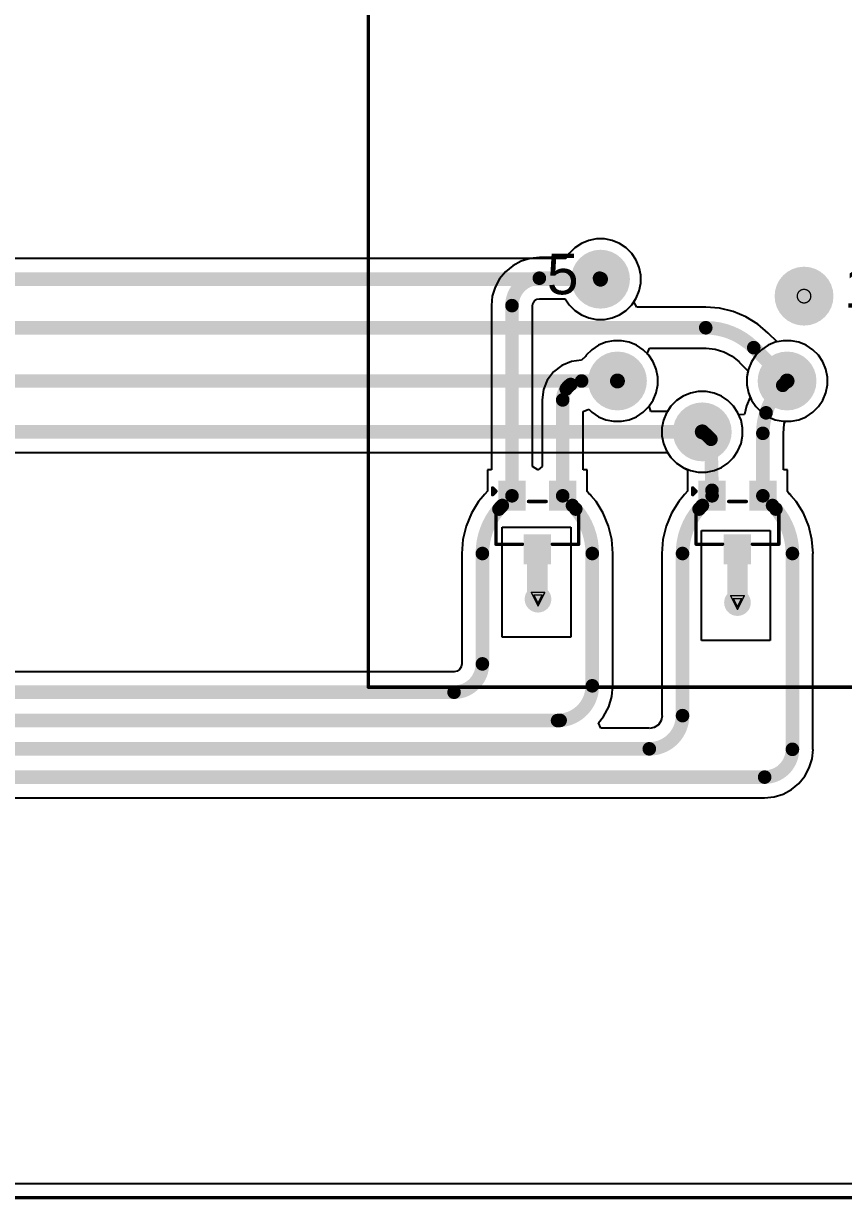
# Model space of a CAD drawing. Header units: inches. Extents: x 0 to 289, y 0 to 168.
# Drawn here: x 95.22 to 125.92, y -0.06 to 43.95 of the extents above; entities that cross this region are included whole.
import ezdxf

# ---------------------------------------------------------------- set-up
doc = ezdxf.new("R2010")
doc.units = ezdxf.units.IN
for name, color, linetype in [('Board Outline', 216, 'Continuous'), ('Bottom Layer', 5, 'Continuous'), ('Bottom Overlay', 54, 'Continuous'), ('Bottom Paste', 16, 'Continuous'), ('Bottom Solder', 6, 'Continuous'), ('Drill Drawing', 1, 'Continuous'), ('Multi-Layer', 9, 'Continuous'), ('Pad Holes', 156, 'Continuous'), ('Top Layer', 1, 'Continuous'), ('Top Overlay', 2, 'Continuous'), ('Top Solder', 216, 'Continuous'), ('Via Holes', 16, 'Continuous')]:
    doc.layers.add(name, color=color, linetype=linetype)
doc.styles.add('Arial', font='', dxfattribs={"height": 0.2})
doc.styles.get('Arial').set_extended_font_data('Arial')

# ---------------------------------------------------------------- blocks, each defined once
blk = doc.blocks.new('NC5FBV_B_58')
at = {"layer": 'Bottom Layer'}
h = blk.add_hatch(color=5, dxfattribs=at)
edge = h.paths.add_edge_path()
edge.add_arc((-3.81, 1.27), 1, 0, 360)
h = blk.add_hatch(color=5, dxfattribs=at)
edge = h.paths.add_edge_path()
edge.add_arc((3.81, 0.635), 1, 0, 360)
h = blk.add_hatch(color=5, dxfattribs=at)
edge = h.paths.add_edge_path()
edge.add_arc((-3.175, -2.54), 1, 0, 360)
h = blk.add_hatch(color=5, dxfattribs=at)
edge = h.paths.add_edge_path()
edge.add_arc((3.175, -2.54), 1, 0, 360)
h = blk.add_hatch(color=5, dxfattribs=at)
edge = h.paths.add_edge_path()
edge.add_arc((0, -4.445), 1, 0, 360)
h = blk.add_hatch(color=5, dxfattribs=at)
edge = h.paths.add_edge_path()
edge.add_arc((8.255, -10.16), 1, 0, 360)
at = {"layer": 'Bottom Solder'}
h = blk.add_hatch(color=6, dxfattribs=at)
edge = h.paths.add_edge_path()
edge.add_arc((-3.81, 1.27), 1.102, 0, 360)
h = blk.add_hatch(color=6, dxfattribs=at)
edge = h.paths.add_edge_path()
edge.add_arc((3.81, 0.635), 1.102, 0, 360)
h = blk.add_hatch(color=6, dxfattribs=at)
edge = h.paths.add_edge_path()
edge.add_arc((-3.175, -2.54), 1.102, 0, 360)
h = blk.add_hatch(color=6, dxfattribs=at)
edge = h.paths.add_edge_path()
edge.add_arc((3.175, -2.54), 1.102, 0, 360)
h = blk.add_hatch(color=6, dxfattribs=at)
edge = h.paths.add_edge_path()
edge.add_arc((0, -4.445), 1.102, 0, 360)
h = blk.add_hatch(color=6, dxfattribs=at)
edge = h.paths.add_edge_path()
edge.add_arc((8.255, -10.16), 1.102, 0, 360)
at = {"layer": 'Multi-Layer'}
h = blk.add_hatch(color=9, dxfattribs=at)
edge = h.paths.add_edge_path()
edge.add_arc((-3.81, 1.27), 1, 0, 360)
h = blk.add_hatch(color=9, dxfattribs=at)
edge = h.paths.add_edge_path()
edge.add_arc((3.81, 0.635), 1, 0, 360)
h = blk.add_hatch(color=9, dxfattribs=at)
edge = h.paths.add_edge_path()
edge.add_arc((-3.175, -2.54), 1, 0, 360)
h = blk.add_hatch(color=9, dxfattribs=at)
edge = h.paths.add_edge_path()
edge.add_arc((3.175, -2.54), 1, 0, 360)
h = blk.add_hatch(color=9, dxfattribs=at)
edge = h.paths.add_edge_path()
edge.add_arc((0, -4.445), 1, 0, 360)
h = blk.add_hatch(color=9, dxfattribs=at)
edge = h.paths.add_edge_path()
edge.add_arc((8.255, -10.16), 1, 0, 360)
at = {"layer": 'Pad Holes'}
h = blk.add_hatch(color=7, dxfattribs=at)
edge = h.paths.add_edge_path()
edge.add_arc((-3.81, 1.27), 0.6, 0, 360)
h = blk.add_hatch(color=7, dxfattribs=at)
edge = h.paths.add_edge_path()
edge.add_arc((3.81, 0.635), 0.6, 0, 360)
h = blk.add_hatch(color=7, dxfattribs=at)
edge = h.paths.add_edge_path()
edge.add_arc((-3.175, -2.54), 0.6, 0, 360)
h = blk.add_hatch(color=7, dxfattribs=at)
edge = h.paths.add_edge_path()
edge.add_arc((3.175, -2.54), 0.6, 0, 360)
h = blk.add_hatch(color=7, dxfattribs=at)
edge = h.paths.add_edge_path()
edge.add_arc((0, -4.445), 0.6, 0, 360)
h = blk.add_hatch(color=7, dxfattribs=at)
edge = h.paths.add_edge_path()
edge.add_arc((8.255, -10.16), 0.6, 0, 360)
at = {"layer": 'Top Layer'}
h = blk.add_hatch(color=1, dxfattribs=at)
edge = h.paths.add_edge_path()
edge.add_arc((-3.81, 1.27), 1, 0, 360)
h = blk.add_hatch(color=1, dxfattribs=at)
edge = h.paths.add_edge_path()
edge.add_arc((3.81, 0.635), 1, 0, 360)
h = blk.add_hatch(color=1, dxfattribs=at)
edge = h.paths.add_edge_path()
edge.add_arc((-3.175, -2.54), 1, 0, 360)
h = blk.add_hatch(color=1, dxfattribs=at)
edge = h.paths.add_edge_path()
edge.add_arc((3.175, -2.54), 1, 0, 360)
h = blk.add_hatch(color=1, dxfattribs=at)
edge = h.paths.add_edge_path()
edge.add_arc((0, -4.445), 1, 0, 360)
h = blk.add_hatch(color=1, dxfattribs=at)
edge = h.paths.add_edge_path()
edge.add_arc((8.255, -10.16), 1, 0, 360)
at = {"layer": 'Top Solder'}
h = blk.add_hatch(color=216, dxfattribs=at)
edge = h.paths.add_edge_path()
edge.add_arc((-3.81, 1.27), 1.102, 0, 360)
h = blk.add_hatch(color=216, dxfattribs=at)
edge = h.paths.add_edge_path()
edge.add_arc((3.81, 0.635), 1.102, 0, 360)
h = blk.add_hatch(color=216, dxfattribs=at)
edge = h.paths.add_edge_path()
edge.add_arc((-3.175, -2.54), 1.102, 0, 360)
h = blk.add_hatch(color=216, dxfattribs=at)
edge = h.paths.add_edge_path()
edge.add_arc((3.175, -2.54), 1.102, 0, 360)
h = blk.add_hatch(color=216, dxfattribs=at)
edge = h.paths.add_edge_path()
edge.add_arc((0, -4.445), 1.102, 0, 360)
h = blk.add_hatch(color=216, dxfattribs=at)
edge = h.paths.add_edge_path()
edge.add_arc((8.255, -10.16), 1.102, 0, 360)
at = {"layer": 'Top Overlay'}
for points in [[(-12.5, -14, 0.127, 0.127, 0), (-12.5, 16.635, 0.127, 0.127, 0)], [(-12.5, 16.635, 0.127, 0.127, 0), (12.498, 16.635, 0.127, 0.127, 0)], [(12.498, -14, 0.127, 0.127, 0), (12.498, 16.635, 0.127, 0.127, 0)], [(-12.5, -14, 0.127, 0.127, 0), (12.498, -14, 0.127, 0.127, 0)]]:
    blk.add_lwpolyline(points, format="xyseb", dxfattribs=at)
for points in [[(-12.532, 16.635, 0.0635, 0.0635, 1), (-12.468, 16.635, 0.0635, 0.0635, 1)], [(-12.532, 16.635, 0.0635, 0.0635, 1), (-12.468, 16.635, 0.0635, 0.0635, 1)], [(12.467, 16.635, 0.0635, 0.0635, 1), (12.53, 16.635, 0.0635, 0.0635, 1)], [(12.467, 16.635, 0.0635, 0.0635, 1), (12.53, 16.635, 0.0635, 0.0635, 1)], [(-12.532, -14, 0.0635, 0.0635, 1), (-12.468, -14, 0.0635, 0.0635, 1)], [(-12.532, -14, 0.0635, 0.0635, 1), (-12.468, -14, 0.0635, 0.0635, 1)], [(12.467, -14, 0.0635, 0.0635, 1), (12.53, -14, 0.0635, 0.0635, 1)], [(12.467, -14, 0.0635, 0.0635, 1), (12.53, -14, 0.0635, 0.0635, 1)]]:
    blk.add_lwpolyline(points, format="xyseb", close=True, dxfattribs=at)
at = {"layer": 'Top Overlay', "style": 'Arial'}
for s, p in [('5', (-5.817, 0.703)), ('1', (5.309, 0.203)), ('G', (7.899, -12.607))]:
    blk.add_text(s, height=1.524, rotation=360, dxfattribs=at).set_placement(p)
blk = doc.blocks.new('SOT_23_B_60')
at = {"layer": 'Bottom Layer'}
for points in [[(-1.36, 1.46), (-0.54, 1.46), (-0.54, 0.54), (-1.36, 0.54)], [(0.54, 1.46), (1.36, 1.46), (1.36, 0.54), (0.54, 0.54)], [(-0.41, -0.54), (0.41, -0.54), (0.41, -1.46), (-0.41, -1.46)]]:
    blk.add_hatch(color=5, dxfattribs=at).paths.add_polyline_path(points)
at = {"layer": 'Bottom Paste'}
for points in [[(-1.36, 1.46), (-0.54, 1.46), (-0.54, 0.54), (-1.36, 0.54)], [(0.54, 1.46), (1.36, 1.46), (1.36, 0.54), (0.54, 0.54)], [(-0.41, -0.54), (0.41, -0.54), (0.41, -1.46), (-0.41, -1.46)]]:
    blk.add_hatch(color=16, dxfattribs=at).paths.add_polyline_path(points)
at = {"layer": 'Bottom Solder'}
for points in [[(-1.462, 1.562), (-0.438, 1.562), (-0.438, 0.438), (-1.462, 0.438)], [(0.438, 1.562), (1.462, 1.562), (1.462, 0.438), (0.438, 0.438)], [(-0.512, -0.438), (0.512, -0.438), (0.512, -1.562), (-0.512, -1.562)]]:
    blk.add_hatch(color=6, dxfattribs=at).paths.add_polyline_path(points)
at = {"layer": 'Bottom Overlay'}
for points in [[(-1.676, 1.041, 0.127, 0.127, 0), (-1.676, 1.295, 0.127, 0.127, 0)], [(-1.676, 1.295, 0.127, 0.127, 0), (-1.549, 1.168, 0.127, 0.127, 0)], [(-1.676, 1.041, 0.127, 0.127, 0), (-1.549, 1.168, 0.127, 0.127, 0)], [(-1.549, 0.584, 0.127, 0.127, 0), (-1.549, -0.813, 0.127, 0.127, 0)], [(-0.33, 0.787, 0.127, 0.127, 0), (0.33, 0.787, 0.127, 0.127, 0)], [(1.549, -0.813, 0.127, 0.127, 0), (1.549, 0.584, 0.127, 0.127, 0)], [(-1.549, -0.813, 0.127, 0.127, 0), (-0.559, -0.813, 0.127, 0.127, 0)], [(0.559, -0.813, 0.127, 0.127, 0), (1.549, -0.813, 0.127, 0.127, 0)]]:
    blk.add_lwpolyline(points, format="xyseb", dxfattribs=at)
for points in [[(-1.708, 1.295, 0.0635, 0.0635, 1), (-1.645, 1.295, 0.0635, 0.0635, 1)], [(-1.708, 1.295, 0.0635, 0.0635, 1), (-1.645, 1.295, 0.0635, 0.0635, 1)], [(-1.708, 1.041, 0.0635, 0.0635, 1), (-1.645, 1.041, 0.0635, 0.0635, 1)], [(-1.708, 1.041, 0.0635, 0.0635, 1), (-1.645, 1.041, 0.0635, 0.0635, 1)], [(-1.581, 1.168, 0.0635, 0.0635, 1), (-1.518, 1.168, 0.0635, 0.0635, 1)], [(-1.581, 1.168, 0.0635, 0.0635, 1), (-1.518, 1.168, 0.0635, 0.0635, 1)], [(-1.581, 0.584, 0.0635, 0.0635, 1), (-1.518, 0.584, 0.0635, 0.0635, 1)], [(-0.362, 0.787, 0.0635, 0.0635, 1), (-0.298, 0.787, 0.0635, 0.0635, 1)], [(0.298, 0.787, 0.0635, 0.0635, 1), (0.362, 0.787, 0.0635, 0.0635, 1)], [(1.518, 0.584, 0.0635, 0.0635, 1), (1.581, 0.584, 0.0635, 0.0635, 1)], [(-1.581, -0.813, 0.0635, 0.0635, 1), (-1.518, -0.813, 0.0635, 0.0635, 1)], [(-1.581, -0.813, 0.0635, 0.0635, 1), (-1.518, -0.813, 0.0635, 0.0635, 1)], [(-0.591, -0.813, 0.0635, 0.0635, 1), (-0.527, -0.813, 0.0635, 0.0635, 1)], [(0.527, -0.813, 0.0635, 0.0635, 1), (0.591, -0.813, 0.0635, 0.0635, 1)], [(1.518, -0.813, 0.0635, 0.0635, 1), (1.581, -0.813, 0.0635, 0.0635, 1)], [(1.518, -0.813, 0.0635, 0.0635, 1), (1.581, -0.813, 0.0635, 0.0635, 1)]]:
    blk.add_lwpolyline(points, format="xyseb", close=True, dxfattribs=at)
blk = doc.blocks.new('SOT_23_B_61')
at = {"layer": 'Bottom Layer'}
for points in [[(-1.36, 1.46), (-0.54, 1.46), (-0.54, 0.54), (-1.36, 0.54)], [(0.54, 1.46), (1.36, 1.46), (1.36, 0.54), (0.54, 0.54)], [(-0.41, -0.54), (0.41, -0.54), (0.41, -1.46), (-0.41, -1.46)]]:
    blk.add_hatch(color=5, dxfattribs=at).paths.add_polyline_path(points)
at = {"layer": 'Bottom Paste'}
for points in [[(-1.36, 1.46), (-0.54, 1.46), (-0.54, 0.54), (-1.36, 0.54)], [(0.54, 1.46), (1.36, 1.46), (1.36, 0.54), (0.54, 0.54)], [(-0.41, -0.54), (0.41, -0.54), (0.41, -1.46), (-0.41, -1.46)]]:
    blk.add_hatch(color=16, dxfattribs=at).paths.add_polyline_path(points)
at = {"layer": 'Bottom Solder'}
for points in [[(-1.462, 1.562), (-0.438, 1.562), (-0.438, 0.438), (-1.462, 0.438)], [(0.438, 1.562), (1.462, 1.562), (1.462, 0.438), (0.438, 0.438)], [(-0.512, -0.438), (0.512, -0.438), (0.512, -1.562), (-0.512, -1.562)]]:
    blk.add_hatch(color=6, dxfattribs=at).paths.add_polyline_path(points)
at = {"layer": 'Bottom Overlay'}
for points in [[(-1.676, 1.041, 0.127, 0.127, 0), (-1.676, 1.295, 0.127, 0.127, 0)], [(-1.676, 1.295, 0.127, 0.127, 0), (-1.549, 1.168, 0.127, 0.127, 0)], [(-1.676, 1.041, 0.127, 0.127, 0), (-1.549, 1.168, 0.127, 0.127, 0)], [(-1.549, -0.813, 0.127, 0.127, 0), (-1.549, 0.584, 0.127, 0.127, 0)], [(-0.33, 0.787, 0.127, 0.127, 0), (0.33, 0.787, 0.127, 0.127, 0)], [(1.549, -0.813, 0.127, 0.127, 0), (1.549, 0.584, 0.127, 0.127, 0)], [(-1.549, -0.813, 0.127, 0.127, 0), (-0.559, -0.813, 0.127, 0.127, 0)], [(0.559, -0.813, 0.127, 0.127, 0), (1.549, -0.813, 0.127, 0.127, 0)]]:
    blk.add_lwpolyline(points, format="xyseb", dxfattribs=at)
for points in [[(-1.708, 1.295, 0.0635, 0.0635, 1), (-1.645, 1.295, 0.0635, 0.0635, 1)], [(-1.708, 1.295, 0.0635, 0.0635, 1), (-1.645, 1.295, 0.0635, 0.0635, 1)], [(-1.708, 1.041, 0.0635, 0.0635, 1), (-1.645, 1.041, 0.0635, 0.0635, 1)], [(-1.708, 1.041, 0.0635, 0.0635, 1), (-1.645, 1.041, 0.0635, 0.0635, 1)], [(-1.581, 1.168, 0.0635, 0.0635, 1), (-1.518, 1.168, 0.0635, 0.0635, 1)], [(-1.581, 1.168, 0.0635, 0.0635, 1), (-1.518, 1.168, 0.0635, 0.0635, 1)], [(-1.581, 0.584, 0.0635, 0.0635, 1), (-1.518, 0.584, 0.0635, 0.0635, 1)], [(-0.362, 0.787, 0.0635, 0.0635, 1), (-0.298, 0.787, 0.0635, 0.0635, 1)], [(0.298, 0.787, 0.0635, 0.0635, 1), (0.362, 0.787, 0.0635, 0.0635, 1)], [(1.518, 0.584, 0.0635, 0.0635, 1), (1.581, 0.584, 0.0635, 0.0635, 1)], [(-1.581, -0.813, 0.0635, 0.0635, 1), (-1.518, -0.813, 0.0635, 0.0635, 1)], [(-1.581, -0.813, 0.0635, 0.0635, 1), (-1.518, -0.813, 0.0635, 0.0635, 1)], [(-0.591, -0.813, 0.0635, 0.0635, 1), (-0.527, -0.813, 0.0635, 0.0635, 1)], [(0.527, -0.813, 0.0635, 0.0635, 1), (0.591, -0.813, 0.0635, 0.0635, 1)], [(1.518, -0.813, 0.0635, 0.0635, 1), (1.581, -0.813, 0.0635, 0.0635, 1)], [(1.518, -0.813, 0.0635, 0.0635, 1), (1.581, -0.813, 0.0635, 0.0635, 1)]]:
    blk.add_lwpolyline(points, format="xyseb", close=True, dxfattribs=at)

msp = doc.modelspace()

# ---------------------------------------------------------------- hatches: boundary and pattern name
at = {"layer": 'Bottom Layer'}
h = msp.add_hatch(color=5, dxfattribs=at)
edge = h.paths.add_edge_path()
edge.add_arc((114.48, 22.403), 0.5, 0, 360)
h = msp.add_hatch(color=5, dxfattribs=at)
edge = h.paths.add_edge_path()
edge.add_arc((121.948, 22.276), 0.5, 0, 360)
at = {"layer": 'Top Layer'}
h = msp.add_hatch(color=1, dxfattribs=at)
edge = h.paths.add_edge_path()
edge.add_arc((114.48, 22.403), 0.5, 0, 360)
h = msp.add_hatch(color=1, dxfattribs=at)
edge = h.paths.add_edge_path()
edge.add_arc((121.948, 22.276), 0.5, 0, 360)
at = {"layer": 'Via Holes'}
h = msp.add_hatch(color=7, dxfattribs=at)
edge = h.paths.add_edge_path()
edge.add_arc((114.48, 22.403), 0.3, 0, 360)
h = msp.add_hatch(color=7, dxfattribs=at)
edge = h.paths.add_edge_path()
edge.add_arc((121.948, 22.276), 0.3, 0, 360)

# ---------------------------------------------------------------- linework, layer by layer
at = {"layer": 'Board Outline'}
msp.add_lwpolyline([(0, 0, 0.127, 0.127, 0), (145.27, 0, 0.127, 0.127, 0)], format="xyseb", dxfattribs=at)
at = {"layer": 'Bottom Layer'}
for p, q in [((116.106, 35.716), (115.859, 35.551)), ((116.38, 35.83), (116.106, 35.716)), ((116.671, 35.888), (116.38, 35.83)), ((116.969, 35.888), (116.671, 35.888)), ((117.26, 35.83), (116.969, 35.888)), ((117.534, 35.716), (117.26, 35.83)), ((117.781, 35.551), (117.534, 35.716)), ((115.649, 35.341), (115.545, 35.186)), ((115.859, 35.551), (115.649, 35.341)), ((117.991, 35.341), (117.781, 35.551)), ((118.156, 35.094), (117.991, 35.341)), ((113.533, 34.885), (113.261, 34.661)), ((113.844, 35.051), (113.533, 34.885)), ((114.181, 35.153), (113.844, 35.051)), ((114.531, 35.188), (114.181, 35.153)), ((114.531, 35.186), (114.531, 35.188)), ((115.545, 35.186), (114.531, 35.186)), ((118.27, 34.82), (118.156, 35.094)), ((118.328, 34.529), (118.27, 34.82)), ((113.037, 34.389), (112.871, 34.078)), ((113.261, 34.661), (113.037, 34.389)), ((118.328, 34.231), (118.328, 34.529)), ((112.871, 34.078), (112.769, 33.741)), ((118.156, 33.666), (118.27, 33.94)), ((118.27, 33.94), (118.328, 34.231)), ((112.769, 33.741), (112.734, 33.391)), ((114.275, 33.391), (114.294, 33.489)), ((114.294, 33.489), (114.35, 33.572)), ((114.35, 33.572), (114.433, 33.628)), ((114.433, 33.628), (114.531, 33.647)), ((114.531, 33.647), (114.531, 33.648)), ((114.531, 33.648), (115.495, 33.648)), ((115.495, 33.648), (115.649, 33.419)), ((117.991, 33.419), (118.156, 33.666)), ((112.734, 33.391), (112.736, 33.391)), ((112.736, 33.391), (112.736, 27.241)), ((114.274, 27.371), (114.274, 33.391)), ((114.274, 33.391), (114.275, 33.391)), ((115.649, 33.419), (115.859, 33.209)), ((115.859, 33.209), (116.106, 33.044)), ((116.106, 33.044), (116.38, 32.93)), ((117.26, 32.93), (117.534, 33.044)), ((117.534, 33.044), (117.781, 33.209)), ((117.781, 33.209), (117.991, 33.419)), ((116.38, 32.93), (116.671, 32.872)), ((116.671, 32.872), (116.969, 32.872)), ((116.969, 32.872), (117.26, 32.93)), ((116.494, 31.741), (116.284, 31.531)), ((116.741, 31.906), (116.494, 31.741)), ((117.015, 32.02), (116.741, 31.906)), ((117.306, 32.078), (117.015, 32.02)), ((117.604, 32.078), (117.306, 32.078)), ((117.895, 32.02), (117.604, 32.078)), ((118.169, 31.906), (117.895, 32.02)), ((118.416, 31.741), (118.169, 31.906)), ((118.626, 31.531), (118.416, 31.741)), ((122.844, 31.741), (122.634, 31.531)), ((123.091, 31.906), (122.844, 31.741)), ((123.365, 32.02), (123.091, 31.906)), ((123.656, 32.078), (123.365, 32.02)), ((123.954, 32.078), (123.656, 32.078)), ((124.245, 32.02), (123.954, 32.078)), ((124.519, 31.906), (124.245, 32.02)), ((124.766, 31.741), (124.519, 31.906)), ((124.976, 31.531), (124.766, 31.741)), ((115.729, 31.294), (115.372, 31.146)), ((116.113, 31.345), (115.729, 31.294)), ((116.255, 31.489), (116.113, 31.345)), ((116.284, 31.531), (116.255, 31.489)), ((118.791, 31.284), (118.626, 31.531)), ((118.905, 31.01), (118.791, 31.284)), ((122.469, 31.284), (122.355, 31.01)), ((122.634, 31.531), (122.469, 31.284)), ((125.141, 31.284), (124.976, 31.531)), ((125.255, 31.01), (125.141, 31.284)), ((115.065, 30.91), (114.914, 30.714)), ((115.372, 31.146), (115.065, 30.91)), ((118.963, 30.719), (118.905, 31.01)), ((122.355, 31.01), (122.297, 30.719)), ((125.313, 30.719), (125.255, 31.01)), ((114.829, 30.603), (114.681, 30.246)), ((114.914, 30.714), (114.829, 30.603)), ((118.905, 30.13), (118.963, 30.421)), ((118.963, 30.421), (118.963, 30.719)), ((122.297, 30.719), (122.297, 30.421)), ((122.297, 30.421), (122.355, 30.13)), ((125.255, 30.13), (125.313, 30.421)), ((125.313, 30.421), (125.313, 30.719)), ((114.681, 30.246), (114.63, 29.862)), ((118.791, 29.856), (118.905, 30.13)), ((119.916, 30.001), (119.669, 29.836)), ((120.19, 30.115), (119.916, 30.001)), ((120.481, 30.173), (120.19, 30.115)), ((120.779, 30.173), (120.481, 30.173)), ((121.07, 30.115), (120.779, 30.173)), ((121.344, 30.001), (121.07, 30.115)), ((121.591, 29.836), (121.344, 30.001)), ((122.424, 29.963), (122.288, 29.634)), ((122.355, 30.13), (122.424, 29.963)), ((125.141, 29.856), (125.255, 30.13)), ((114.63, 29.862), (114.636, 29.862)), ((114.636, 29.862), (114.636, 27.371)), ((116.174, 29.431), (116.377, 29.516)), ((116.377, 29.516), (116.494, 29.399)), ((118.416, 29.399), (118.626, 29.609)), ((118.626, 29.609), (118.791, 29.856)), ((119.459, 29.626), (119.294, 29.379)), ((119.669, 29.836), (119.459, 29.626)), ((121.801, 29.626), (121.591, 29.836)), ((121.966, 29.379), (121.801, 29.626)), ((122.288, 29.634), (122.212, 29.318)), ((124.766, 29.399), (124.976, 29.609)), ((124.976, 29.609), (125.141, 29.856)), ((116.174, 27.241), (116.174, 29.431)), ((116.494, 29.399), (116.741, 29.234)), ((116.741, 29.234), (117.015, 29.12)), ((117.015, 29.12), (117.306, 29.062)), ((117.306, 29.062), (117.604, 29.062)), ((117.604, 29.062), (117.895, 29.12)), ((117.895, 29.12), (118.169, 29.234)), ((118.169, 29.234), (118.416, 29.399)), ((119.18, 29.105), (119.122, 28.814)), ((119.294, 29.379), (119.18, 29.105)), ((121.999, 29.301), (121.966, 29.379)), ((122.212, 29.318), (121.999, 29.301)), ((123.698, 28.957), (123.73, 29.062)), ((123.73, 29.062), (123.954, 29.062)), ((123.954, 29.062), (124.245, 29.12)), ((124.245, 29.12), (124.519, 29.234)), ((124.519, 29.234), (124.766, 29.399)), ((119.122, 28.814), (119.122, 28.516)), ((123.665, 28.621), (123.698, 28.957)), ((123.667, 28.611), (123.665, 28.621)), ((123.667, 27.241), (123.667, 28.611)), ((119.122, 28.516), (119.18, 28.225)), ((119.18, 28.225), (119.294, 27.951)), ((119.294, 27.951), (119.459, 27.704)), ((114.477, 27.241), (114.274, 27.371)), ((114.636, 27.371), (114.487, 27.241)), ((119.459, 27.704), (119.669, 27.494)), ((119.669, 27.494), (119.916, 27.329)), ((119.916, 27.329), (119.916, 27.329)), ((119.916, 27.329), (119.924, 27.324)), ((119.924, 27.324), (120.08, 27.241)), ((112.736, 27.241), (112.587, 27.241)), ((112.587, 27.241), (112.587, 26.446)), ((114.487, 27.241), (114.477, 27.241)), ((116.323, 27.241), (116.174, 27.241)), ((116.323, 26.439), (116.323, 27.241)), ((120.08, 27.241), (120.08, 26.446)), ((123.816, 27.241), (123.667, 27.241)), ((123.816, 26.439), (123.816, 27.241)), ((112.587, 26.446), (112.489, 26.331)), ((116.383, 26.36), (116.323, 26.439)), ((120.08, 26.446), (119.982, 26.331)), ((123.876, 26.36), (123.816, 26.439)), ((112.258, 26.06), (111.986, 25.617)), ((112.425, 26.256), (112.258, 26.06)), ((112.473, 26.319), (112.425, 26.256)), ((112.489, 26.331), (112.473, 26.319)), ((116.437, 26.319), (116.383, 26.36)), ((116.47, 26.275), (116.437, 26.319)), ((116.469, 26.274), (116.47, 26.275)), ((116.652, 26.06), (116.469, 26.274)), ((116.924, 25.617), (116.652, 26.06)), ((119.751, 26.06), (119.479, 25.617)), ((119.918, 26.256), (119.751, 26.06)), ((119.966, 26.319), (119.918, 26.256)), ((119.982, 26.331), (119.966, 26.319)), ((123.93, 26.319), (123.876, 26.36)), ((123.963, 26.275), (123.93, 26.319)), ((123.962, 26.274), (123.963, 26.275)), ((124.145, 26.06), (123.962, 26.274)), ((124.417, 25.617), (124.145, 26.06)), ((111.986, 25.617), (111.787, 25.137)), ((117.122, 25.137), (116.924, 25.617)), ((119.479, 25.617), (119.28, 25.137)), ((124.615, 25.137), (124.417, 25.617)), ((111.787, 25.137), (111.666, 24.632)), ((113.132, 20.98), (113.132, 25.095)), ((113.132, 25.095), (115.707, 25.095)), ((115.707, 25.095), (115.707, 20.98)), ((117.244, 24.632), (117.122, 25.137)), ((119.28, 25.137), (119.159, 24.632)), ((124.737, 24.632), (124.615, 25.137)), ((120.599, 20.853), (120.599, 24.968)), ((120.599, 24.968), (123.175, 24.968)), ((123.175, 24.968), (123.175, 20.853)), ((111.666, 24.632), (111.625, 24.113)), ((117.285, 24.113), (117.244, 24.632)), ((119.159, 24.632), (119.118, 24.113)), ((124.778, 24.113), (124.737, 24.632)), ((111.625, 24.113), (111.629, 24.113)), ((111.629, 24.113), (111.629, 19.982)), ((117.281, 19.162), (117.281, 24.113)), ((117.281, 24.113), (117.285, 24.113)), ((119.118, 24.113), (119.122, 24.113)), ((119.122, 24.113), (119.122, 18.046)), ((124.774, 16.784), (124.774, 24.113)), ((124.774, 24.113), (124.778, 24.113)), ((115.707, 20.98), (113.132, 20.98)), ((123.175, 20.853), (120.599, 20.853)), ((111.606, 19.871), (111.543, 19.776)), ((111.628, 19.982), (111.606, 19.871)), ((111.629, 19.982), (111.628, 19.982)), ((111.337, 19.69), (12.645, 19.69)), ((111.448, 19.713), (111.337, 19.69)), ((111.337, 19.69), (111.337, 19.69)), ((111.543, 19.776), (111.448, 19.713)), ((117.245, 18.758), (117.284, 19.162)), ((117.284, 19.162), (117.281, 19.162)), ((117.127, 18.37), (117.245, 18.758)), ((116.935, 18.012), (117.127, 18.37)), ((119.122, 18.046), (119.123, 18.037)), ((116.74, 17.773), (116.935, 18.012)), ((116.836, 17.57), (116.74, 17.773)), ((118.985, 17.707), (118.83, 17.604)), ((119.089, 17.863), (118.985, 17.707)), ((119.123, 18.037), (119.089, 17.863)), ((118.646, 17.57), (116.836, 17.57)), ((118.656, 17.569), (118.646, 17.57)), ((118.83, 17.604), (118.656, 17.569)), ((124.741, 16.431), (124.776, 16.784)), ((124.776, 16.784), (124.774, 16.784)), ((124.638, 16.091), (124.741, 16.431)), ((124.471, 15.778), (124.638, 16.091)), ((123.971, 15.278), (124.246, 15.503)), ((124.246, 15.503), (124.471, 15.778)), ((11.94, 14.975), (122.965, 14.975)), ((122.965, 14.973), (123.318, 15.008)), ((122.965, 14.975), (122.965, 14.973)), ((123.318, 15.008), (123.658, 15.111)), ((123.658, 15.111), (123.971, 15.278)), ((144.752, 0.518), (0.518, 0.518))]:
    msp.add_line(p, q, dxfattribs=at)
for points in [[(113.505, 33.391, 0.508, 0.508, -0.414214), (114.531, 34.417, 0.508, 0.508, 0)], [(114.531, 34.417, 0.508, 0.508, 0), (116.783, 34.417, 0.508, 0.508, 0)], [(116.783, 34.417, 0.508, 0.508, -0.414214), (116.82, 34.38, 0.508, 0.508, 0)], [(113.505, 26.273, 0.508, 0.508, 0), (113.505, 33.391, 0.508, 0.508, 0)], [(115.703, 30.439, 0.508, 0.508, -0.155753), (116.113, 30.57, 0.508, 0.508, 0)], [(116.113, 30.57, 0.508, 0.508, 0), (117.455, 30.57, 0.508, 0.508, 0)], [(123.642, 30.407, 0.508, 0.508, 0), (123.805, 30.57, 0.508, 0.508, 0)], [(115.405, 29.862, 0.508, 0.508, -0.155749), (115.536, 30.272, 0.508, 0.508, 0)], [(115.536, 30.272, 0.508, 0.508, -0.083876), (115.703, 30.439, 0.508, 0.508, 0)], [(123.017, 29.378, 0.508, 0.508, -0.120243), (123.642, 30.407, 0.508, 0.508, 0)], [(115.405, 26.273, 0.508, 0.508, 0), (115.405, 29.862, 0.508, 0.508, 0)], [(122.898, 28.611, 0.508, 0.508, -0.076831), (123.017, 29.378, 0.508, 0.508, 0)], [(120.63, 28.665, 0.508, 0.508, 0), (120.776, 28.566, 0.508, 0.508, 0)], [(120.776, 28.566, 0.508, 0.508, 0), (120.955, 28.387, 0.508, 0.508, 0)], [(120.955, 28.387, 0.508, 0.508, 0), (120.994, 26.479, 0.508, 0.508, 0)], [(122.898, 26.273, 0.508, 0.508, 0), (122.898, 28.611, 0.508, 0.508, 0)], [(113.142, 25.91, 0.508, 0.508, 0), (113.505, 26.273, 0.508, 0.508, 0)], [(115.405, 26.273, 0.508, 0.508, 0), (115.768, 25.91, 0.508, 0.508, 0)], [(120.635, 25.91, 0.508, 0.508, 0), (120.998, 26.273, 0.508, 0.508, 0)], [(122.898, 26.273, 0.508, 0.508, 0), (123.261, 25.91, 0.508, 0.508, 0)], [(112.398, 24.113, 0.508, 0.508, -0.180257), (113.017, 25.776, 0.508, 0.508, 0)], [(113.017, 25.776, 0.508, 0.508, -0.01801), (113.142, 25.91, 0.508, 0.508, 0)], [(115.893, 25.776, 0.508, 0.508, -0.180257), (116.512, 24.113, 0.508, 0.508, 0)], [(119.891, 24.113, 0.508, 0.508, -0.180257), (120.51, 25.776, 0.508, 0.508, 0)], [(120.51, 25.776, 0.508, 0.508, -0.01801), (120.635, 25.91, 0.508, 0.508, 0)], [(123.386, 25.776, 0.508, 0.508, -0.180257), (124.005, 24.113, 0.508, 0.508, 0)], [(114.455, 22.428, 0.762, 0.762, 0), (114.455, 24.273, 0.762, 0.762, 0)], [(121.948, 22.276, 0.762, 0.762, 0), (121.948, 24.273, 0.762, 0.762, 0)], [(112.398, 19.982, 0.508, 0.508, 0), (112.398, 24.113, 0.508, 0.508, 0)], [(116.512, 19.162, 0.508, 0.508, 0), (116.512, 24.113, 0.508, 0.508, 0)], [(119.891, 18.046, 0.508, 0.508, 0), (119.891, 24.113, 0.508, 0.508, 0)], [(124.005, 16.784, 0.508, 0.508, 0), (124.005, 24.113, 0.508, 0.508, 0)], [(112.398, 19.982, 0.508, 0.508, -0.414214), (111.337, 18.921, 0.508, 0.508, 0)], [(116.512, 19.162, 0.508, 0.508, -0.392972), (115.308, 17.867, 0.508, 0.508, 0)], [(12.645, 18.921, 0.508, 0.508, 0), (111.337, 18.921, 0.508, 0.508, 0)], [(12.095, 17.86, 0.508, 0.508, 0), (115.212, 17.86, 0.508, 0.508, 0)], [(115.212, 17.86, 0.508, 0.508, 0), (115.308, 17.867, 0.508, 0.508, 0)], [(119.891, 18.046, 0.508, 0.508, -0.414214), (118.646, 16.802, 0.508, 0.508, 0)], [(11.676, 16.802, 0.508, 0.508, 0), (118.646, 16.802, 0.508, 0.508, 0)], [(124.005, 16.784, 0.508, 0.508, -0.414214), (122.965, 15.744, 0.508, 0.508, 0)], [(11.927, 15.744, 0.508, 0.508, 0), (122.965, 15.744, 0.508, 0.508, 0)]]:
    msp.add_lwpolyline(points, format="xyseb", dxfattribs=at)
for points in [[(114.404, 34.417, 0.254, 0.254, 1), (114.658, 34.417, 0.254, 0.254, 1)], [(114.404, 34.417, 0.254, 0.254, 1), (114.658, 34.417, 0.254, 0.254, 1)], [(116.656, 34.417, 0.254, 0.254, 1), (116.91, 34.417, 0.254, 0.254, 1)], [(116.656, 34.417, 0.254, 0.254, 1), (116.91, 34.417, 0.254, 0.254, 1)], [(116.693, 34.38, 0.254, 0.254, 1), (116.947, 34.38, 0.254, 0.254, 1)], [(113.378, 33.391, 0.254, 0.254, 1), (113.632, 33.391, 0.254, 0.254, 1)], [(113.378, 33.391, 0.254, 0.254, 1), (113.632, 33.391, 0.254, 0.254, 1)], [(115.986, 30.57, 0.254, 0.254, 1), (116.24, 30.57, 0.254, 0.254, 1)], [(115.986, 30.57, 0.254, 0.254, 1), (116.24, 30.57, 0.254, 0.254, 1)], [(117.328, 30.57, 0.254, 0.254, 1), (117.582, 30.57, 0.254, 0.254, 1)], [(123.678, 30.57, 0.254, 0.254, 1), (123.932, 30.57, 0.254, 0.254, 1)], [(115.409, 30.272, 0.254, 0.254, 1), (115.663, 30.272, 0.254, 0.254, 1)], [(115.409, 30.272, 0.254, 0.254, 1), (115.663, 30.272, 0.254, 0.254, 1)], [(115.576, 30.439, 0.254, 0.254, 1), (115.83, 30.439, 0.254, 0.254, 1)], [(115.576, 30.439, 0.254, 0.254, 1), (115.83, 30.439, 0.254, 0.254, 1)], [(123.515, 30.407, 0.254, 0.254, 1), (123.769, 30.407, 0.254, 0.254, 1)], [(123.515, 30.407, 0.254, 0.254, 1), (123.769, 30.407, 0.254, 0.254, 1)], [(115.278, 29.862, 0.254, 0.254, 1), (115.532, 29.862, 0.254, 0.254, 1)], [(115.278, 29.862, 0.254, 0.254, 1), (115.532, 29.862, 0.254, 0.254, 1)], [(122.89, 29.378, 0.254, 0.254, 1), (123.144, 29.378, 0.254, 0.254, 1)], [(122.89, 29.378, 0.254, 0.254, 1), (123.144, 29.378, 0.254, 0.254, 1)], [(120.503, 28.665, 0.254, 0.254, 1), (120.757, 28.665, 0.254, 0.254, 1)], [(120.649, 28.566, 0.254, 0.254, 1), (120.903, 28.566, 0.254, 0.254, 1)], [(120.649, 28.566, 0.254, 0.254, 1), (120.903, 28.566, 0.254, 0.254, 1)], [(120.828, 28.387, 0.254, 0.254, 1), (121.082, 28.387, 0.254, 0.254, 1)], [(120.828, 28.387, 0.254, 0.254, 1), (121.082, 28.387, 0.254, 0.254, 1)], [(122.771, 28.611, 0.254, 0.254, 1), (123.025, 28.611, 0.254, 0.254, 1)], [(122.771, 28.611, 0.254, 0.254, 1), (123.025, 28.611, 0.254, 0.254, 1)], [(113.378, 26.273, 0.254, 0.254, 1), (113.632, 26.273, 0.254, 0.254, 1)], [(113.378, 26.273, 0.254, 0.254, 1), (113.632, 26.273, 0.254, 0.254, 1)], [(115.278, 26.273, 0.254, 0.254, 1), (115.532, 26.273, 0.254, 0.254, 1)], [(115.278, 26.273, 0.254, 0.254, 1), (115.532, 26.273, 0.254, 0.254, 1)], [(120.867, 26.479, 0.254, 0.254, 1), (121.121, 26.479, 0.254, 0.254, 1)], [(120.871, 26.273, 0.254, 0.254, 1), (121.125, 26.273, 0.254, 0.254, 1)], [(122.771, 26.273, 0.254, 0.254, 1), (123.025, 26.273, 0.254, 0.254, 1)], [(122.771, 26.273, 0.254, 0.254, 1), (123.025, 26.273, 0.254, 0.254, 1)], [(112.89, 25.776, 0.254, 0.254, 1), (113.144, 25.776, 0.254, 0.254, 1)], [(112.89, 25.776, 0.254, 0.254, 1), (113.144, 25.776, 0.254, 0.254, 1)], [(113.015, 25.91, 0.254, 0.254, 1), (113.269, 25.91, 0.254, 0.254, 1)], [(113.015, 25.91, 0.254, 0.254, 1), (113.269, 25.91, 0.254, 0.254, 1)], [(115.641, 25.91, 0.254, 0.254, 1), (115.895, 25.91, 0.254, 0.254, 1)], [(115.766, 25.776, 0.254, 0.254, 1), (116.02, 25.776, 0.254, 0.254, 1)], [(120.383, 25.776, 0.254, 0.254, 1), (120.637, 25.776, 0.254, 0.254, 1)], [(120.383, 25.776, 0.254, 0.254, 1), (120.637, 25.776, 0.254, 0.254, 1)], [(120.508, 25.91, 0.254, 0.254, 1), (120.762, 25.91, 0.254, 0.254, 1)], [(120.508, 25.91, 0.254, 0.254, 1), (120.762, 25.91, 0.254, 0.254, 1)], [(123.134, 25.91, 0.254, 0.254, 1), (123.388, 25.91, 0.254, 0.254, 1)], [(123.259, 25.776, 0.254, 0.254, 1), (123.513, 25.776, 0.254, 0.254, 1)], [(114.264, 24.273, 0.381, 0.381, 1), (114.645, 24.273, 0.381, 0.381, 1)], [(121.757, 24.273, 0.381, 0.381, 1), (122.138, 24.273, 0.381, 0.381, 1)], [(112.271, 24.113, 0.254, 0.254, 1), (112.525, 24.113, 0.254, 0.254, 1)], [(112.271, 24.113, 0.254, 0.254, 1), (112.525, 24.113, 0.254, 0.254, 1)], [(116.385, 24.113, 0.254, 0.254, 1), (116.639, 24.113, 0.254, 0.254, 1)], [(116.385, 24.113, 0.254, 0.254, 1), (116.639, 24.113, 0.254, 0.254, 1)], [(119.764, 24.113, 0.254, 0.254, 1), (120.018, 24.113, 0.254, 0.254, 1)], [(119.764, 24.113, 0.254, 0.254, 1), (120.018, 24.113, 0.254, 0.254, 1)], [(123.878, 24.113, 0.254, 0.254, 1), (124.132, 24.113, 0.254, 0.254, 1)], [(123.878, 24.113, 0.254, 0.254, 1), (124.132, 24.113, 0.254, 0.254, 1)], [(114.264, 22.428, 0.381, 0.381, 1), (114.645, 22.428, 0.381, 0.381, 1)], [(121.757, 22.276, 0.381, 0.381, 1), (122.138, 22.276, 0.381, 0.381, 1)], [(112.271, 19.982, 0.254, 0.254, 1), (112.525, 19.982, 0.254, 0.254, 1)], [(112.271, 19.982, 0.254, 0.254, 1), (112.525, 19.982, 0.254, 0.254, 1)], [(116.385, 19.162, 0.254, 0.254, 1), (116.639, 19.162, 0.254, 0.254, 1)], [(116.385, 19.162, 0.254, 0.254, 1), (116.639, 19.162, 0.254, 0.254, 1)], [(111.21, 18.921, 0.254, 0.254, 1), (111.464, 18.921, 0.254, 0.254, 1)], [(111.21, 18.921, 0.254, 0.254, 1), (111.464, 18.921, 0.254, 0.254, 1)], [(115.085, 17.86, 0.254, 0.254, 1), (115.339, 17.86, 0.254, 0.254, 1)], [(115.085, 17.86, 0.254, 0.254, 1), (115.339, 17.86, 0.254, 0.254, 1)], [(115.181, 17.867, 0.254, 0.254, 1), (115.435, 17.867, 0.254, 0.254, 1)], [(115.181, 17.867, 0.254, 0.254, 1), (115.435, 17.867, 0.254, 0.254, 1)], [(119.764, 18.046, 0.254, 0.254, 1), (120.018, 18.046, 0.254, 0.254, 1)], [(119.764, 18.046, 0.254, 0.254, 1), (120.018, 18.046, 0.254, 0.254, 1)], [(118.519, 16.802, 0.254, 0.254, 1), (118.773, 16.802, 0.254, 0.254, 1)], [(118.519, 16.802, 0.254, 0.254, 1), (118.773, 16.802, 0.254, 0.254, 1)], [(123.878, 16.784, 0.254, 0.254, 1), (124.132, 16.784, 0.254, 0.254, 1)], [(123.878, 16.784, 0.254, 0.254, 1), (124.132, 16.784, 0.254, 0.254, 1)], [(122.838, 15.744, 0.254, 0.254, 1), (123.092, 15.744, 0.254, 0.254, 1)], [(122.838, 15.744, 0.254, 0.254, 1), (123.092, 15.744, 0.254, 0.254, 1)]]:
    msp.add_lwpolyline(points, format="xyseb", close=True, dxfattribs=at)
at = {"layer": 'Drill Drawing'}
for points in [[(117.074, 34.38, 0.0508, 0.0508, 1), (116.566, 34.38, 0.0508, 0.0508, 1)], [(116.553, 34.38, 0.0254, 0.0254, 1), (116.579, 34.38, 0.0254, 0.0254, 1)], [(117.061, 34.38, 0.0254, 0.0254, 1), (117.087, 34.38, 0.0254, 0.0254, 1)], [(124.694, 33.745, 0.0508, 0.0508, 1), (124.186, 33.745, 0.0508, 0.0508, 1)], [(124.173, 33.745, 0.0254, 0.0254, 1), (124.199, 33.745, 0.0254, 0.0254, 1)], [(124.681, 33.745, 0.0254, 0.0254, 1), (124.707, 33.745, 0.0254, 0.0254, 1)], [(117.709, 30.57, 0.0508, 0.0508, 1), (117.201, 30.57, 0.0508, 0.0508, 1)], [(124.059, 30.57, 0.0508, 0.0508, 1), (123.551, 30.57, 0.0508, 0.0508, 1)], [(117.188, 30.57, 0.0254, 0.0254, 1), (117.214, 30.57, 0.0254, 0.0254, 1)], [(117.696, 30.57, 0.0254, 0.0254, 1), (117.722, 30.57, 0.0254, 0.0254, 1)], [(123.538, 30.57, 0.0254, 0.0254, 1), (123.564, 30.57, 0.0254, 0.0254, 1)], [(124.046, 30.57, 0.0254, 0.0254, 1), (124.072, 30.57, 0.0254, 0.0254, 1)], [(120.884, 28.665, 0.0508, 0.0508, 1), (120.376, 28.665, 0.0508, 0.0508, 1)], [(120.363, 28.665, 0.0254, 0.0254, 1), (120.389, 28.665, 0.0254, 0.0254, 1)], [(120.871, 28.665, 0.0254, 0.0254, 1), (120.897, 28.665, 0.0254, 0.0254, 1)], [(114.214, 22.657, 0.0254, 0.0254, 1), (114.239, 22.657, 0.0254, 0.0254, 1)], [(114.214, 22.657, 0.0254, 0.0254, 1), (114.239, 22.657, 0.0254, 0.0254, 1)], [(114.315, 22.555, 0.0254, 0.0254, 1), (114.341, 22.555, 0.0254, 0.0254, 1)], [(114.315, 22.555, 0.0254, 0.0254, 1), (114.341, 22.555, 0.0254, 0.0254, 1)], [(114.62, 22.555, 0.0254, 0.0254, 1), (114.645, 22.555, 0.0254, 0.0254, 1)], [(114.62, 22.555, 0.0254, 0.0254, 1), (114.645, 22.555, 0.0254, 0.0254, 1)], [(114.722, 22.657, 0.0254, 0.0254, 1), (114.747, 22.657, 0.0254, 0.0254, 1)], [(114.722, 22.657, 0.0254, 0.0254, 1), (114.747, 22.657, 0.0254, 0.0254, 1)], [(121.681, 22.53, 0.0254, 0.0254, 1), (121.707, 22.53, 0.0254, 0.0254, 1)], [(121.681, 22.53, 0.0254, 0.0254, 1), (121.707, 22.53, 0.0254, 0.0254, 1)], [(121.783, 22.428, 0.0254, 0.0254, 1), (121.808, 22.428, 0.0254, 0.0254, 1)], [(121.783, 22.428, 0.0254, 0.0254, 1), (121.808, 22.428, 0.0254, 0.0254, 1)], [(122.088, 22.428, 0.0254, 0.0254, 1), (122.113, 22.428, 0.0254, 0.0254, 1)], [(122.088, 22.428, 0.0254, 0.0254, 1), (122.113, 22.428, 0.0254, 0.0254, 1)], [(122.189, 22.53, 0.0254, 0.0254, 1), (122.215, 22.53, 0.0254, 0.0254, 1)], [(122.189, 22.53, 0.0254, 0.0254, 1), (122.215, 22.53, 0.0254, 0.0254, 1)], [(114.468, 22.25, 0.0254, 0.0254, 1), (114.493, 22.25, 0.0254, 0.0254, 1)], [(114.468, 22.25, 0.0254, 0.0254, 1), (114.493, 22.25, 0.0254, 0.0254, 1)], [(114.468, 22.149, 0.0254, 0.0254, 1), (114.493, 22.149, 0.0254, 0.0254, 1)], [(114.468, 22.149, 0.0254, 0.0254, 1), (114.493, 22.149, 0.0254, 0.0254, 1)], [(121.935, 22.123, 0.0254, 0.0254, 1), (121.961, 22.123, 0.0254, 0.0254, 1)], [(121.935, 22.123, 0.0254, 0.0254, 1), (121.961, 22.123, 0.0254, 0.0254, 1)], [(121.935, 22.022, 0.0254, 0.0254, 1), (121.961, 22.022, 0.0254, 0.0254, 1)], [(121.935, 22.022, 0.0254, 0.0254, 1), (121.961, 22.022, 0.0254, 0.0254, 1)]]:
    msp.add_lwpolyline(points, format="xyseb", close=True, dxfattribs=at)
for points in [[(114.226, 22.657, 0.0508, 0.0508, 0), (114.734, 22.657, 0.0508, 0.0508, 0)], [(114.226, 22.657, 0.0508, 0.0508, 0), (114.48, 22.149, 0.0508, 0.0508, 0)], [(114.328, 22.555, 0.0508, 0.0508, 0), (114.633, 22.555, 0.0508, 0.0508, 0)], [(114.328, 22.555, 0.0508, 0.0508, 0), (114.48, 22.25, 0.0508, 0.0508, 0)], [(114.48, 22.149, 0.0508, 0.0508, 0), (114.734, 22.657, 0.0508, 0.0508, 0)], [(114.48, 22.25, 0.0508, 0.0508, 0), (114.633, 22.555, 0.0508, 0.0508, 0)], [(121.694, 22.53, 0.0508, 0.0508, 0), (122.202, 22.53, 0.0508, 0.0508, 0)], [(121.694, 22.53, 0.0508, 0.0508, 0), (121.948, 22.022, 0.0508, 0.0508, 0)], [(121.796, 22.428, 0.0508, 0.0508, 0), (122.1, 22.428, 0.0508, 0.0508, 0)], [(121.796, 22.428, 0.0508, 0.0508, 0), (121.948, 22.123, 0.0508, 0.0508, 0)], [(121.948, 22.022, 0.0508, 0.0508, 0), (122.202, 22.53, 0.0508, 0.0508, 0)], [(121.948, 22.123, 0.0508, 0.0508, 0), (122.1, 22.428, 0.0508, 0.0508, 0)]]:
    msp.add_lwpolyline(points, format="xyseb", dxfattribs=at)
at = {"layer": 'Top Layer'}
for p, q in [((116.106, 35.716), (115.859, 35.551)), ((116.38, 35.83), (116.106, 35.716)), ((116.671, 35.888), (116.38, 35.83)), ((116.969, 35.888), (116.671, 35.888)), ((117.26, 35.83), (116.969, 35.888)), ((117.534, 35.716), (117.26, 35.83)), ((117.781, 35.551), (117.534, 35.716)), ((115.649, 35.341), (115.52, 35.149)), ((115.859, 35.551), (115.649, 35.341)), ((117.991, 35.341), (117.781, 35.551)), ((118.156, 35.094), (117.991, 35.341)), ((115.52, 35.149), (87.64, 35.149)), ((118.27, 34.82), (118.156, 35.094)), ((118.328, 34.529), (118.27, 34.82)), ((118.328, 34.231), (118.328, 34.529)), ((118.156, 33.666), (118.27, 33.94)), ((118.27, 33.94), (118.328, 34.231)), ((118.069, 33.534), (118.156, 33.666)), ((118.177, 33.331), (118.069, 33.534)), ((120.76, 33.331), (118.177, 33.331)), ((121.279, 33.294), (120.76, 33.335)), ((120.76, 33.335), (120.76, 33.331)), ((121.784, 33.173), (121.279, 33.294)), ((122.264, 32.974), (121.784, 33.173)), ((122.707, 32.702), (122.264, 32.974)), ((123.103, 32.364), (122.707, 32.702)), ((123.1, 32.362), (123.103, 32.364)), ((123.429, 32.033), (123.1, 32.362)), ((118.567, 31.591), (118.651, 31.794)), ((118.651, 31.794), (120.76, 31.794)), ((120.76, 31.794), (120.771, 31.795)), ((120.771, 31.795), (121.107, 31.762)), ((121.107, 31.762), (121.439, 31.661)), ((123.656, 32.078), (123.429, 32.033)), ((123.954, 32.078), (123.656, 32.078)), ((124.245, 32.02), (123.954, 32.078)), ((124.519, 31.906), (124.245, 32.02)), ((124.766, 31.741), (124.519, 31.906)), ((124.976, 31.531), (124.766, 31.741)), ((118.626, 31.531), (118.567, 31.591)), ((118.791, 31.284), (118.626, 31.531)), ((118.905, 31.01), (118.791, 31.284)), ((121.439, 31.661), (121.746, 31.497)), ((121.746, 31.497), (122.007, 31.283)), ((122.007, 31.283), (122.013, 31.275)), ((122.013, 31.275), (122.342, 30.946)), ((125.141, 31.284), (124.976, 31.531)), ((125.255, 31.01), (125.141, 31.284)), ((118.963, 30.719), (118.905, 31.01)), ((122.342, 30.946), (122.297, 30.719)), ((125.313, 30.719), (125.255, 31.01)), ((118.905, 30.13), (118.963, 30.421)), ((118.963, 30.421), (118.963, 30.719)), ((122.297, 30.719), (122.297, 30.421)), ((122.297, 30.421), (122.355, 30.13)), ((125.255, 30.13), (125.313, 30.421)), ((125.313, 30.421), (125.313, 30.719)), ((118.791, 29.856), (118.905, 30.13)), ((119.916, 30.001), (119.669, 29.836)), ((120.19, 30.115), (119.916, 30.001)), ((120.481, 30.173), (120.19, 30.115)), ((120.779, 30.173), (120.481, 30.173)), ((121.07, 30.115), (120.779, 30.173)), ((121.344, 30.001), (121.07, 30.115)), ((121.591, 29.836), (121.344, 30.001)), ((122.355, 30.13), (122.469, 29.856)), ((125.141, 29.856), (125.255, 30.13)), ((118.645, 29.637), (118.791, 29.856)), ((118.702, 29.434), (118.645, 29.637)), ((119.459, 29.626), (119.33, 29.434)), ((119.669, 29.836), (119.459, 29.626)), ((121.801, 29.626), (121.591, 29.836)), ((121.966, 29.379), (121.801, 29.626)), ((122.469, 29.856), (122.634, 29.609)), ((122.634, 29.609), (122.844, 29.399)), ((124.766, 29.399), (124.976, 29.609)), ((124.976, 29.609), (125.141, 29.856)), ((119.33, 29.434), (118.702, 29.434)), ((122.08, 29.105), (121.966, 29.379)), ((122.138, 28.814), (122.08, 29.105)), ((122.844, 29.399), (123.091, 29.234)), ((123.091, 29.234), (123.365, 29.12)), ((123.365, 29.12), (123.656, 29.062)), ((123.656, 29.062), (123.954, 29.062)), ((123.954, 29.062), (124.245, 29.12)), ((124.245, 29.12), (124.519, 29.234)), ((124.519, 29.234), (124.766, 29.399)), ((122.138, 28.516), (122.138, 28.814)), ((121.966, 27.951), (122.08, 28.225)), ((122.08, 28.225), (122.138, 28.516)), ((83.83, 27.896), (119.33, 27.896)), ((119.33, 27.896), (119.459, 27.704)), ((121.801, 27.704), (121.966, 27.951)), ((119.459, 27.704), (119.669, 27.494)), ((119.669, 27.494), (119.916, 27.329)), ((119.916, 27.329), (120.19, 27.215)), ((121.07, 27.215), (121.344, 27.329)), ((121.344, 27.329), (121.591, 27.494)), ((121.591, 27.494), (121.801, 27.704)), ((120.19, 27.215), (120.481, 27.157)), ((120.481, 27.157), (120.779, 27.157)), ((120.779, 27.157), (121.07, 27.215)), ((144.752, 0.518), (0.518, 0.518))]:
    msp.add_line(p, q, dxfattribs=at)
for points in [[(86.34, 34.38, 0.508, 0.508, 0), (116.82, 34.38, 0.508, 0.508, 0)], [(82.4, 32.562, 0.508, 0.508, 0), (120.76, 32.562, 0.508, 0.508, 0)], [(120.76, 32.562, 0.508, 0.508, -0.198912), (122.557, 31.818, 0.508, 0.508, 0)], [(122.557, 31.818, 0.508, 0.508, 0), (123.805, 30.57, 0.508, 0.508, 0)], [(85.705, 30.57, 0.508, 0.508, 0), (117.455, 30.57, 0.508, 0.508, 0)], [(82.53, 28.665, 0.508, 0.508, 0), (120.63, 28.665, 0.508, 0.508, 0)]]:
    msp.add_lwpolyline(points, format="xyseb", dxfattribs=at)
for points in [[(116.693, 34.38, 0.254, 0.254, 1), (116.947, 34.38, 0.254, 0.254, 1)], [(120.633, 32.562, 0.254, 0.254, 1), (120.887, 32.562, 0.254, 0.254, 1)], [(120.633, 32.562, 0.254, 0.254, 1), (120.887, 32.562, 0.254, 0.254, 1)], [(122.43, 31.818, 0.254, 0.254, 1), (122.684, 31.818, 0.254, 0.254, 1)], [(122.43, 31.818, 0.254, 0.254, 1), (122.684, 31.818, 0.254, 0.254, 1)], [(117.328, 30.57, 0.254, 0.254, 1), (117.582, 30.57, 0.254, 0.254, 1)], [(123.678, 30.57, 0.254, 0.254, 1), (123.932, 30.57, 0.254, 0.254, 1)], [(120.503, 28.665, 0.254, 0.254, 1), (120.757, 28.665, 0.254, 0.254, 1)]]:
    msp.add_lwpolyline(points, format="xyseb", close=True, dxfattribs=at)

# ---------------------------------------------------------------- block references
for name, p in [('NC5FBV_B_58', (120.63, 33.11)), ('SOT_23_B_60', (114.455, 25.273)), ('SOT_23_B_61', (121.948, 25.273))]:
    msp.add_blockref(name, p)

doc.saveas('drawing.dxf')
